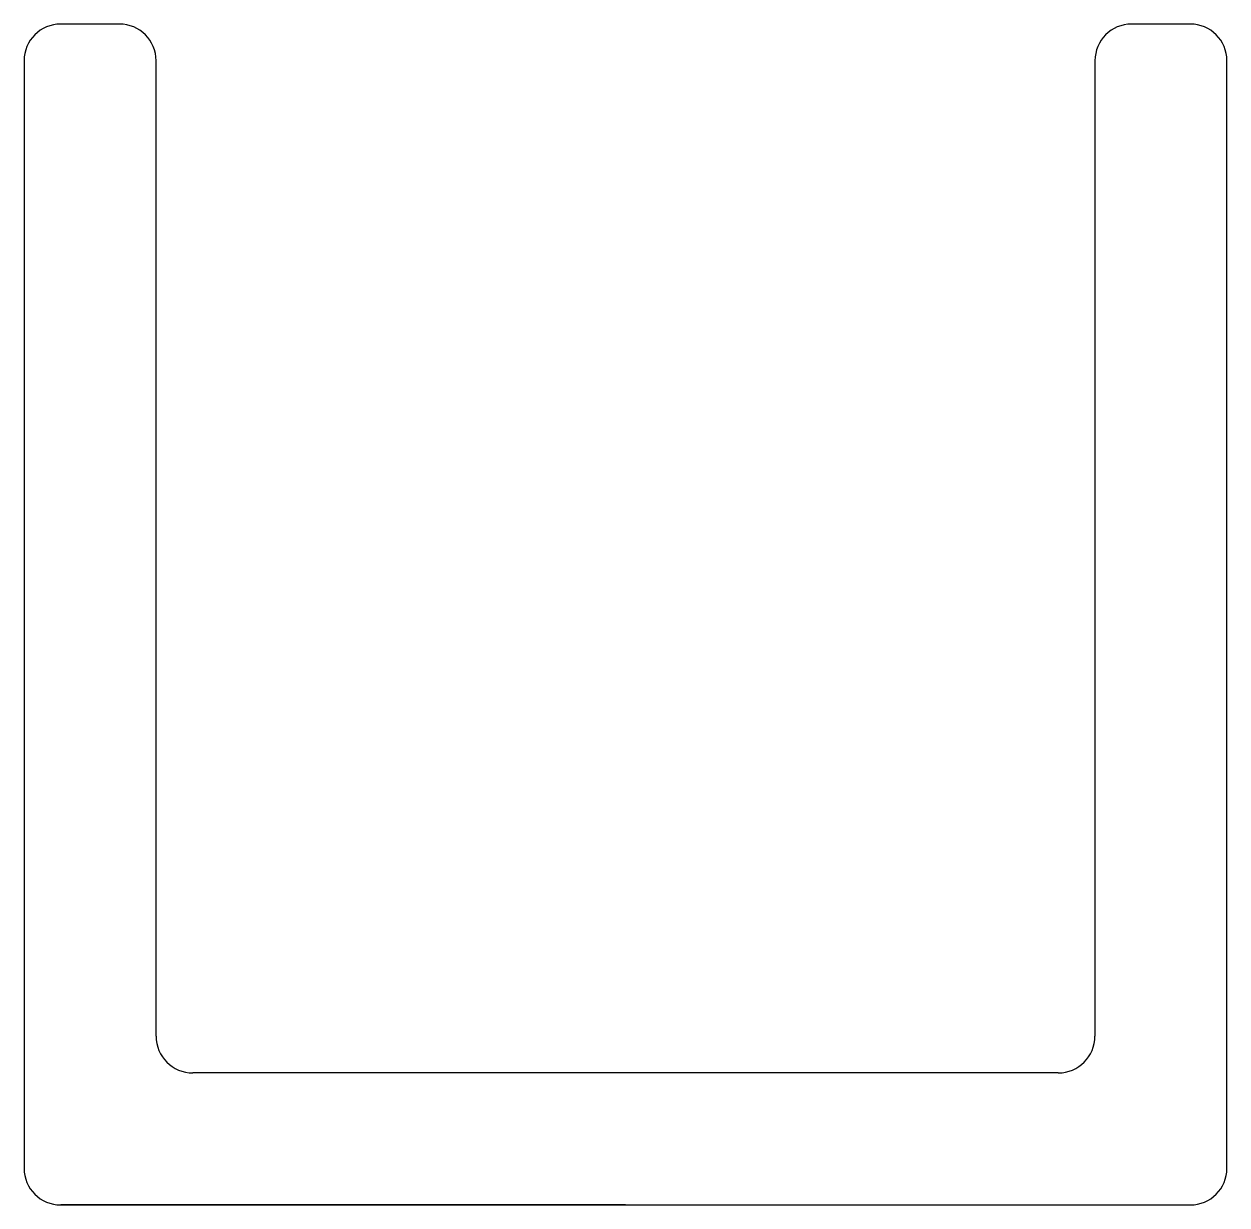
# Model space of a CAD drawing. Extents: x 495.11 to 503.31, y 474.2 to 482.25.
import ezdxf

# ---------------------------------------------------------------- set-up
doc = ezdxf.new("R2010")
doc.units = 0
doc.layers.get('0').update_dxf_attribs({"linetype": 'CONTINUOUS'})

msp = doc.modelspace()

# ---------------------------------------------------------------- linework, layer by layer
at = {"ltscale": 0.1}
for p, q in [((495.7581, 482.2546), (495.3581, 482.2546)), ((495.5581, 482.2546), (495.3581, 482.2546)), ((503.0581, 482.2546), (502.6581, 482.2546)), ((495.1081, 482.0046), (495.1081, 474.4546)), ((496.0081, 475.3546), (496.0081, 482.0046)), ((502.4081, 482.0046), (502.4081, 475.3546)), ((503.3081, 474.4546), (503.3081, 482.0046)), ((502.1581, 475.1046), (496.2581, 475.1046)), ((495.3581, 474.2046), (503.0581, 474.2046)), ((499.2081, 474.2046), (495.3581, 474.2046))]:
    msp.add_line(p, q, dxfattribs=at)
for centre, start, end in [((495.3581, 482.0046), 90, 180), ((495.7581, 482.0046), 0, 90), ((502.6581, 482.0046), 90, 180), ((503.0581, 482.0046), 0, 90), ((496.2581, 475.3546), 180, 270), ((502.1581, 475.3546), 270, 360), ((495.3581, 474.4546), 180, 270), ((503.0581, 474.4546), 270, 0)]:
    msp.add_arc(centre, 0.25, start, end, dxfattribs=at)

doc.saveas('drawing.dxf')
